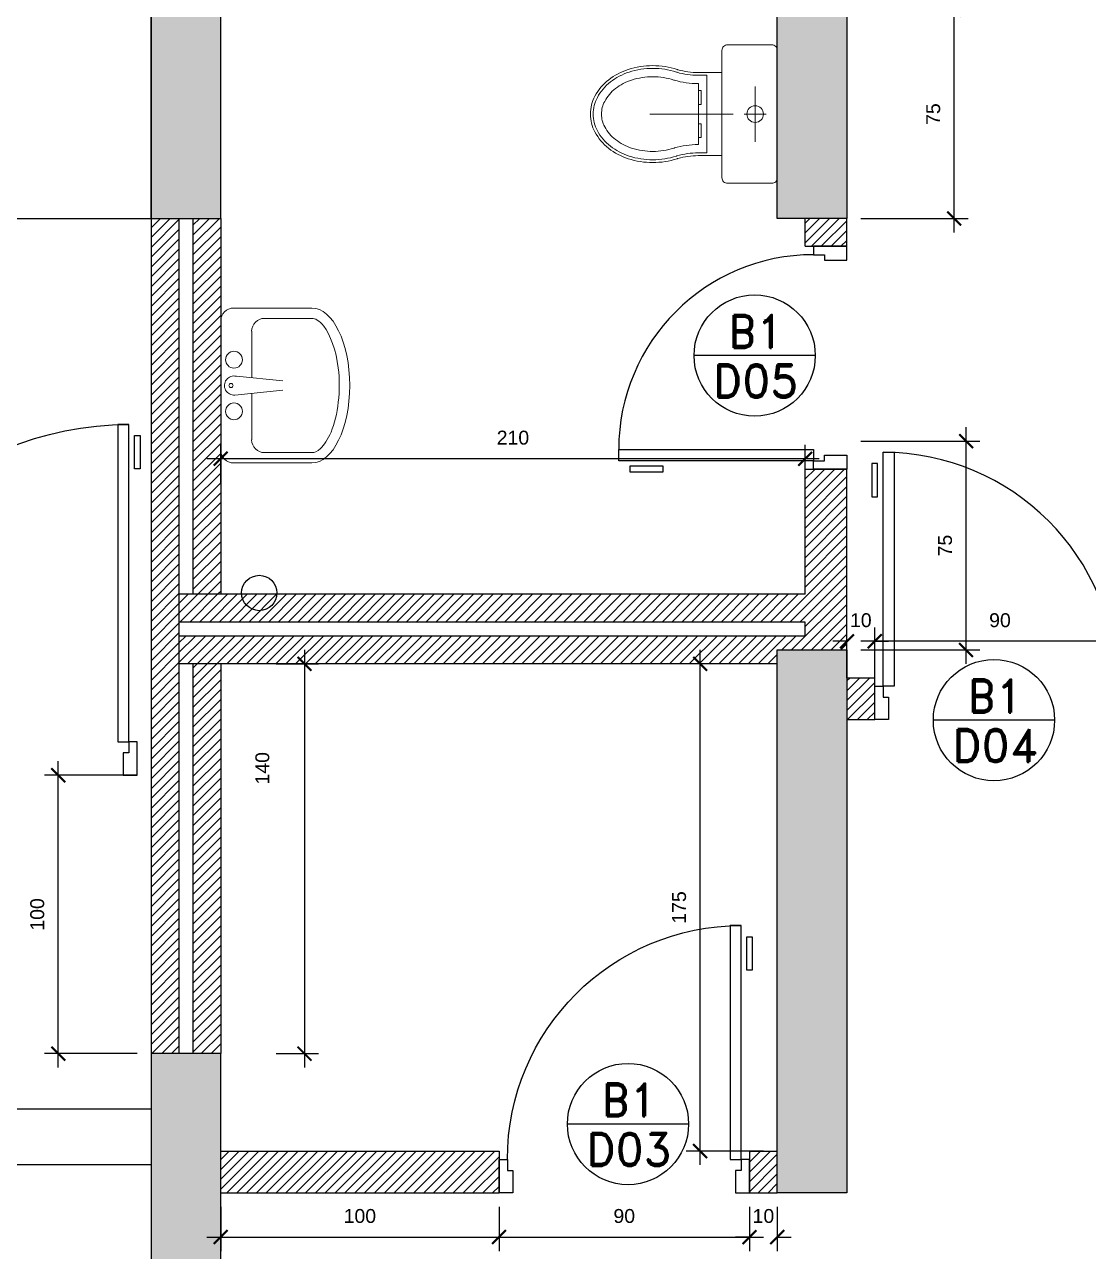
# Model space of a CAD drawing. Header units: centimetres. Extents: x 96271 to 179142, y 9855 to 112216.
# Drawn here: x 99691.1 to 100073.4, y 81679.3 to 82120 of the extents above; entities that cross this region are included whole.
import ezdxf
from ezdxf.enums import TextEntityAlignment as Align

# ---------------------------------------------------------------- set-up
doc = ezdxf.new("R2010")
doc.units = ezdxf.units.CM
doc.header["$LTSCALE"] = 100
doc.header["$MEASUREMENT"] = 0
doc.header["$PDSIZE"] = 0.2
doc.layers.get('0').update_dxf_attribs({"linetype": 'CONTINUOUS'})
doc.layers.get('DEFPOINTS').update_dxf_attribs({"linetype": 'CONTINUOUS'})
for name, color, linetype in [('0-door', 7, 'CONTINUOUS'), ('1-door', 7, 'CONTINUOUS'), ('A-Dim CMU', 2, 'CONTINUOUS'), ('A-DOOR-ANOT', 111, 'CONTINUOUS'), ('A-Patt-CMU', 8, 'CONTINUOUS'), ('A-Patt-Strcr', 8, 'CONTINUOUS'), ('A-Sanitary fixt', 143, 'CONTINUOUS'), ('A-Wall-Full', 5, 'CONTINUOUS'), ('A-Wall-Prht', 2, 'CONTINUOUS'), ('A-Wall-Strctr', 6, 'CONTINUOUS'), ('HANDLES', 2, 'CONTINUOUS'), ('M-DR-SW', 62, 'CONTINUOUS'), ('PLANTS', 75, 'CONTINUOUS'), ('S-Limit-Formwork', 42, 'CONTINUOUS')]:
    doc.layers.add(name, color=color, linetype=linetype)
doc.layers.add('sanitaires', color=150, linetype='CONTINUOUS', lineweight=0)
doc.styles.add('ROMAND', font='romand.shx', dxfattribs={"height": 10})
doc.styles.get("Standard").update_dxf_attribs({"font": 'arial.ttf'})
doc.dimstyles.new('1-50', dxfattribs={"dimtxt": 11.25, "dimasz": 5, "dimexe": 5, "dimexo": 5, "dimgap": 5, "dimtad": 1, "dimdec": 1, "dimrnd": 0.5, "dimzin": 12, "dimdsep": 46, "dimtxsty": 'Standard', "dimblk": 'ARCHTICK', "dimcen": 0.09, "dimdle": 5, "dimadec": 0, "dimazin": 3, "dimtfac": 1, "dimtdec": 1, "dimtix": 1, "dimtofl": 0, "dimtmove": 1, "dimatfit": 3, "dimfxl": 5, "dimtolj": 1, "dimtzin": 0, "dimarcsym": 0})
pattern_1 = [(225, (109663.1543, 69378.0145), (1.76776695, -1.76776695), [])]

# ---------------------------------------------------------------- blocks, each defined once
blk = doc.blocks.new('Dl80-12')
at = {"color": 1}
for p, q in [((0.3, 1.1), (0.3, 9.5)), ((0.3, 9.5), (0.7, 9.5)), ((0.7, 9.5), (0.7, 1.1)), ((0, -0.1), (0, 1.1)), ((0, 1.1), (0.3, 1.1)), ((0.3, 1.1), (0.3, 0.7)), ((0.7, 1.1), (0.3, 1.1)), ((8.7, 1.1), (8.7, 0.7)), ((9, 1.1), (8.7, 1.1)), ((9, -0.1), (9, 1.1)), ((0.3, 0.7), (0.5, 0.7)), ((0.5, 0.7), (0.5, -0.1)), ((8.7, 0.7), (8.5, 0.7)), ((8.5, 0.7), (8.5, -0.1)), ((0.5, -0.1), (0, -0.1)), ((8.5, -0.1), (9, -0.1))]:
    blk.add_line(p, q, dxfattribs=at)
at = {"color": 7}
blk.add_arc((0.3, 1.1), 8.4, 0, 90, dxfattribs=at)
at = {"layer": 'HANDLES'}
blk.add_lwpolyline([(0.1, 9.1), (-0.1, 9.1), (-0.1, 7.9), (0.1, 7.9), (0.1, 9.1)], dxfattribs=at)
blk = doc.blocks.new('A$C16F3348E')
at = {"color": 1}
for p, q in [((126, 231), (114, 231)), ((114, 231), (114, 228)), ((126, 226), (126, 231)), ((114, 228), (118, 228)), ((118, 228), (118, 226)), ((118, 226), (126, 226)), ((0, 118), (114, 118)), ((0, 114), (0, 118)), ((114, 118), (114, 114)), ((118, 116), (126, 116)), ((118, 114), (118, 116)), ((126, 116), (126, 111)), ((114, 114), (0, 114)), ((114, 114), (118, 114)), ((114, 111), (114, 114)), ((126, 111), (114, 111))]:
    blk.add_line(p, q, dxfattribs=at)
blk.add_arc((114, 114), 114, 90, 180)
at = {"layer": 'HANDLES'}
blk.add_lwpolyline([(4, 112), (4, 110), (16, 110), (16, 112), (4, 112)], dxfattribs=at)
blk = doc.blocks.new('_ArchTick')
at = {"color": 0, "linetype": 'ByBlock', "const_width": 0.15}
blk.add_lwpolyline([(-0.5, -0.5), (0.5, 0.5)], dxfattribs=at)
blk = doc.blocks.new('*D1154')
at = {"layer": 'A-Dim CMU', "color": 0, "lineweight": -2, "transparency": 16777216}
for p, q in [((99761.56, 81695.33), (99761.56, 81679.43)), ((99861.56, 81695.33), (99861.56, 81679.43)), ((99756.56, 81684.43), (99866.56, 81684.43))]:
    blk.add_line(p, q, dxfattribs=at)
at = {"layer": 'DEFPOINTS', "color": 0, "transparency": 16777216}
for p in [(99761.56, 81700.33), (99861.56, 81700.33), (99861.56, 81684.43)]:
    blk.add_point(p, dxfattribs=at)
at = {"layer": 'A-Dim CMU', "color": 0, "lineweight": -2, "transparency": 16777216, "xscale": 5, "yscale": 5, "zscale": 5, "rotation": 180}
blk.add_blockref('_ArchTick', (99761.56, 81684.43), dxfattribs=at)
at = {"layer": 'A-Dim CMU', "color": 0, "lineweight": -2, "transparency": 16777216, "xscale": 5, "yscale": 5, "zscale": 5}
blk.add_blockref('_ArchTick', (99861.56, 81684.43), dxfattribs=at)
at = {"layer": 'A-Dim CMU', "color": 0, "transparency": 16777216, "insert": (99811.56, 81691.98), "char_height": 5, "attachment_point": 5}
blk.add_mtext('\\A1;100', dxfattribs=at)
blk = doc.blocks.new('*D1155')
at = {"layer": 'A-Dim CMU', "color": 0, "lineweight": -2, "transparency": 16777216}
for p, q in [((99861.56, 81695.33), (99861.56, 81679.43)), ((99951.56, 81695.33), (99951.56, 81679.43)), ((99856.56, 81684.43), (99956.56, 81684.43))]:
    blk.add_line(p, q, dxfattribs=at)
at = {"layer": 'DEFPOINTS', "color": 0, "transparency": 16777216}
for p in [(99861.56, 81700.33), (99951.56, 81700.33), (99951.56, 81684.43)]:
    blk.add_point(p, dxfattribs=at)
at = {"layer": 'A-Dim CMU', "color": 0, "lineweight": -2, "transparency": 16777216, "xscale": 5, "yscale": 5, "zscale": 5, "rotation": 180}
blk.add_blockref('_ArchTick', (99861.56, 81684.43), dxfattribs=at)
at = {"layer": 'A-Dim CMU', "color": 0, "lineweight": -2, "transparency": 16777216, "xscale": 5, "yscale": 5, "zscale": 5}
blk.add_blockref('_ArchTick', (99951.56, 81684.43), dxfattribs=at)
at = {"layer": 'A-Dim CMU', "color": 0, "transparency": 16777216, "insert": (99906.56, 81691.98), "char_height": 5, "attachment_point": 5}
blk.add_mtext('\\A1;90', dxfattribs=at)
blk = doc.blocks.new('*D1156')
at = {"layer": 'A-Dim CMU', "color": 0, "lineweight": -2, "transparency": 16777216}
for p, q in [((99951.56, 81695.33), (99951.56, 81679.43)), ((99961.56, 81695.33), (99961.56, 81679.43)), ((99951.56, 81684.43), (99946.56, 81684.43)), ((99961.56, 81684.43), (99966.56, 81684.43))]:
    blk.add_line(p, q, dxfattribs=at)
at = {"layer": 'DEFPOINTS', "color": 0, "transparency": 16777216}
for p in [(99951.56, 81700.33), (99961.56, 81700.33), (99961.56, 81684.43)]:
    blk.add_point(p, dxfattribs=at)
at = {"layer": 'A-Dim CMU', "color": 0, "lineweight": -2, "transparency": 16777216, "xscale": 5, "yscale": 5, "zscale": 5}
blk.add_blockref('_ArchTick', (99951.56, 81684.43), dxfattribs=at)
at = {"layer": 'A-Dim CMU', "color": 0, "lineweight": -2, "transparency": 16777216, "xscale": 5, "yscale": 5, "zscale": 5, "rotation": 180}
blk.add_blockref('_ArchTick', (99961.56, 81684.43), dxfattribs=at)
at = {"layer": 'A-Dim CMU', "color": 0, "transparency": 16777216, "insert": (99956.56, 81691.98), "char_height": 5, "attachment_point": 5}
blk.add_mtext('\\A1;10', dxfattribs=at)
blk = doc.blocks.new('*D1157')
at = {"layer": 'A-Dim CMU', "color": 0, "lineweight": -2, "transparency": 16777216}
for p, q in [((99703.21, 81745.33), (99703.21, 81855.33)), ((99731.56, 81850.33), (99698.21, 81850.33)), ((99731.56, 81750.33), (99698.21, 81750.33))]:
    blk.add_line(p, q, dxfattribs=at)
at = {"layer": 'DEFPOINTS', "color": 0, "transparency": 16777216}
for p in [(99703.21, 81850.33), (99736.56, 81850.33), (99736.56, 81750.33)]:
    blk.add_point(p, dxfattribs=at)
at = {"layer": 'A-Dim CMU', "color": 0, "lineweight": -2, "transparency": 16777216, "xscale": 5, "yscale": 5, "zscale": 5}
for p, rotation in [((99703.21, 81850.33), 90), ((99703.21, 81750.33), 270)]:
    blk.add_blockref('_ArchTick', p, dxfattribs=dict(at, rotation=rotation))
at = {"layer": 'A-Dim CMU', "color": 0, "transparency": 16777216, "insert": (99695.66, 81800.33), "char_height": 5, "attachment_point": 5, "rotation": 90}
blk.add_mtext('\\A1;100', dxfattribs=at)
blk = doc.blocks.new('*D1158')
at = {"layer": 'A-Dim CMU', "color": 0, "lineweight": -2, "transparency": 16777216}
for p, q in [((99791.65, 81895.33), (99791.65, 81745.33)), ((99781.49, 81890.33), (99796.65, 81890.33)), ((99781.49, 81750.33), (99796.65, 81750.33))]:
    blk.add_line(p, q, dxfattribs=at)
at = {"layer": 'DEFPOINTS', "color": 0, "transparency": 16777216}
for p in [(99776.49, 81890.33), (99776.49, 81750.33), (99791.65, 81750.33)]:
    blk.add_point(p, dxfattribs=at)
at = {"layer": 'A-Dim CMU', "color": 0, "lineweight": -2, "transparency": 16777216, "xscale": 5, "yscale": 5, "zscale": 5}
for p, rotation in [((99791.65, 81890.33), 90), ((99791.65, 81750.33), 270)]:
    blk.add_blockref('_ArchTick', p, dxfattribs=dict(at, rotation=rotation))
at = {"layer": 'A-Dim CMU', "color": 0, "transparency": 16777216, "insert": (99776.54, 81852.83), "char_height": 5, "attachment_point": 5, "rotation": 90}
blk.add_mtext('\\A1;140', dxfattribs=at)
blk = doc.blocks.new('*D1159')
at = {"layer": 'A-Dim CMU', "color": 0, "lineweight": -2, "transparency": 16777216}
for p, q in [((100029.38, 81890.33), (100029.38, 81975.33)), ((99991.56, 81970.33), (100034.38, 81970.33)), ((99991.56, 81895.33), (100034.38, 81895.33))]:
    blk.add_line(p, q, dxfattribs=at)
at = {"layer": 'DEFPOINTS', "color": 0, "transparency": 16777216}
for p in [(99986.56, 81970.33), (100029.38, 81970.33), (99986.56, 81895.33)]:
    blk.add_point(p, dxfattribs=at)
at = {"layer": 'A-Dim CMU', "color": 0, "lineweight": -2, "transparency": 16777216, "xscale": 5, "yscale": 5, "zscale": 5}
for p, rotation in [((100029.38, 81970.33), 90), ((100029.38, 81895.33), 270)]:
    blk.add_blockref('_ArchTick', p, dxfattribs=dict(at, rotation=rotation))
at = {"layer": 'A-Dim CMU', "color": 0, "transparency": 16777216, "insert": (100021.84, 81932.83), "char_height": 5, "attachment_point": 5, "rotation": 90}
blk.add_mtext('\\A1;75', dxfattribs=at)
blk = doc.blocks.new('*D1160')
at = {"layer": 'A-Dim CMU', "color": 0, "lineweight": -2, "transparency": 16777216}
for p, q in [((99761.56, 81955.33), (99761.56, 81969.02)), ((99971.56, 81955.33), (99971.56, 81969.02)), ((99976.56, 81964.02), (99756.56, 81964.02))]:
    blk.add_line(p, q, dxfattribs=at)
at = {"layer": 'DEFPOINTS', "color": 0, "transparency": 16777216}
for p in [(99761.56, 81964.02), (99761.56, 81950.33), (99971.56, 81950.33)]:
    blk.add_point(p, dxfattribs=at)
at = {"layer": 'A-Dim CMU', "color": 0, "lineweight": -2, "transparency": 16777216, "xscale": 5, "yscale": 5, "zscale": 5, "rotation": 180}
blk.add_blockref('_ArchTick', (99761.56, 81964.02), dxfattribs=at)
at = {"layer": 'A-Dim CMU', "color": 0, "lineweight": -2, "transparency": 16777216, "xscale": 5, "yscale": 5, "zscale": 5}
blk.add_blockref('_ArchTick', (99971.56, 81964.02), dxfattribs=at)
at = {"layer": 'A-Dim CMU', "color": 0, "transparency": 16777216, "insert": (99866.56, 81971.57), "char_height": 5, "attachment_point": 5}
blk.add_mtext('\\A1;210', dxfattribs=at)
blk = doc.blocks.new('*D1162')
at = {"layer": 'A-Dim CMU', "color": 0, "lineweight": -2, "transparency": 16777216}
for p, q in [((100025.13, 82045.33), (100025.13, 82130.33)), ((99991.56, 82125.33), (100030.13, 82125.33)), ((99991.56, 82050.33), (100030.13, 82050.33))]:
    blk.add_line(p, q, dxfattribs=at)
at = {"layer": 'DEFPOINTS', "color": 0, "transparency": 16777216}
for p in [(99986.56, 82125.33), (100025.13, 82125.33), (99986.56, 82050.33)]:
    blk.add_point(p, dxfattribs=at)
at = {"layer": 'A-Dim CMU', "color": 0, "lineweight": -2, "transparency": 16777216, "xscale": 5, "yscale": 5, "zscale": 5}
for p, rotation in [((100025.13, 82125.33), 90), ((100025.13, 82050.33), 270)]:
    blk.add_blockref('_ArchTick', p, dxfattribs=dict(at, rotation=rotation))
at = {"layer": 'A-Dim CMU', "color": 0, "transparency": 16777216, "insert": (100017.59, 82087.83), "char_height": 5, "attachment_point": 5, "rotation": 90}
blk.add_mtext('\\A1;75', dxfattribs=at)
blk = doc.blocks.new('*D1171')
at = {"layer": 'A-Dim CMU', "color": 0, "lineweight": -2, "transparency": 16777216}
for p, q in [((99986.56, 81885.33), (99986.56, 81903.44)), ((99996.56, 81885.33), (99996.56, 81903.44)), ((99986.56, 81898.44), (99981.56, 81898.44)), ((99996.56, 81898.44), (100001.56, 81898.44))]:
    blk.add_line(p, q, dxfattribs=at)
at = {"layer": 'DEFPOINTS', "color": 0, "transparency": 16777216}
for p in [(99996.56, 81898.44), (99986.56, 81880.33), (99996.56, 81880.33)]:
    blk.add_point(p, dxfattribs=at)
at = {"layer": 'A-Dim CMU', "color": 0, "lineweight": -2, "transparency": 16777216, "xscale": 5, "yscale": 5, "zscale": 5}
blk.add_blockref('_ArchTick', (99986.56, 81898.44), dxfattribs=at)
at = {"layer": 'A-Dim CMU', "color": 0, "lineweight": -2, "transparency": 16777216, "xscale": 5, "yscale": 5, "zscale": 5, "rotation": 180}
blk.add_blockref('_ArchTick', (99996.56, 81898.44), dxfattribs=at)
at = {"layer": 'A-Dim CMU', "color": 0, "transparency": 16777216, "insert": (99991.56, 81905.99), "char_height": 5, "attachment_point": 5}
blk.add_mtext('\\A1;10', dxfattribs=at)
blk = doc.blocks.new('*D1172')
at = {"layer": 'A-Dim CMU', "color": 0, "lineweight": -2, "transparency": 16777216}
for p, q in [((99996.56, 81885.33), (99996.56, 81903.44)), ((100086.56, 81885.33), (100086.56, 81903.44)), ((100091.56, 81898.44), (99991.56, 81898.44))]:
    blk.add_line(p, q, dxfattribs=at)
at = {"layer": 'DEFPOINTS', "color": 0, "transparency": 16777216}
for p in [(99996.56, 81898.44), (99996.56, 81880.33), (100086.56, 81880.33)]:
    blk.add_point(p, dxfattribs=at)
at = {"layer": 'A-Dim CMU', "color": 0, "lineweight": -2, "transparency": 16777216, "xscale": 5, "yscale": 5, "zscale": 5}
for p, rotation in [((99996.56, 81898.44), 179.9999999994442), ((100086.56, 81898.44), 359.9999999994442)]:
    blk.add_blockref('_ArchTick', p, dxfattribs=dict(at, rotation=rotation))
at = {"layer": 'A-Dim CMU', "color": 0, "transparency": 16777216, "insert": (100041.56, 81905.99), "char_height": 5, "attachment_point": 5}
blk.add_mtext('\\A1;90', dxfattribs=at)
blk = doc.blocks.new('Dl70-12')
at = {"color": 1}
for p, q in [((0.3, 8.1), (0.7, 8.1)), ((0.3, 1.1), (0.3, 8.1)), ((0.7, 8.1), (0.7, 1.1)), ((0, -0.1), (0, 1.1)), ((0, 1.1), (0.3, 1.1)), ((0.3, 1.1), (0.3, 0.7)), ((0.7, 1.1), (0.3, 1.1)), ((7.7, 1.1), (7.7, 0.7)), ((8, 1.1), (7.7, 1.1)), ((8, -0.1), (8, 1.1)), ((0.3, 0.7), (0.5, 0.7)), ((0.5, 0.7), (0.5, -0.1)), ((7.5, 0.7), (7.5, -0.1)), ((7.7, 0.7), (7.5, 0.7)), ((0.5, -0.1), (0, -0.1)), ((7.5, -0.1), (8, -0.1))]:
    blk.add_line(p, q, dxfattribs=at)
at = {"color": 7}
blk.add_arc((0.7, 1.1), 7, 0, 90, dxfattribs=at)
at = {"layer": 'HANDLES'}
blk.add_lwpolyline([(0.1, 7.7), (-0.1, 7.7), (-0.1, 6.5), (0.1, 6.5), (0.1, 7.7)], dxfattribs=at)
blk = doc.blocks.new('A$C16793335')
at = {"layer": 'sanitaires'}
for p, q in [((-22.93, 1.35), (23.44, 1.35)), ((-27.57, -3.29), (-27.57, -31.39)), ((-1.48, -20.99), (-3.07, -4.27)), ((1.98, -20.99), (3.67, -3.74)), ((28.07, -3.29), (28.07, -31.39)), ((-2.55, -9.78), (-19.22, -9.78)), ((19.73, -9.78), (3.08, -9.78)), ((-23.86, -14.41), (-23.86, -31.39)), ((24.36, -14.41), (24.36, -31.39))]:
    blk.add_line(p, q, dxfattribs=at)
for centre, radius in [((-9.02, -3.42), 3.02), ((0.25, -2.33), 0.741), ((9.53, -3.42), 3.02)]:
    blk.add_circle(centre, radius, dxfattribs=at)
for centre, radius, start, end in [((-22.93, -3.29), 4.64, 90, 180), ((0.25, -3.42), 3.43, 354.035, 194.3631), ((23.44, -3.29), 4.64, 0, 90), ((-19.22, -14.41), 4.64, 90, 180), ((19.73, -14.41), 4.64, 0, 90)]:
    blk.add_arc(centre, radius, start, end, dxfattribs=at)
at = {"layer": 'sanitaires', "extrusion": (0, 0, -1)}
blk.add_ellipse((0.25, -31.39), major_axis=(-27.82, 0), ratio=0.489262, start_param=3.141593, end_param=6.283185, dxfattribs=at)
at = {"layer": 'sanitaires'}
blk.add_open_spline([(24.36, -31.39), (24.36, -32.25), (24.02, -33.26), (21.65, -35.79), (19.64, -37.16), (11.04, -40.78), (1.94, -41.89), (-12.47, -40.12), (-18.08, -38.01), (-23.21, -34), (-23.86, -32.51), (-23.86, -31.39)], degree=3, knots=[0, 0, 0, 0, 0.429762, 0.429762, 0.859523, 0.859523, 1.816754, 1.816754, 2.581686, 2.581686, 3.141593, 3.141593, 3.141593, 3.141593], dxfattribs=at)
blk = doc.blocks.new('SIEGE')
at = {"layer": 'sanitaires'}
for p, q in [((0.08, -0.1), (0.08, 0.1)), ((0.04, 0), (0.12, 0)), ((0.16, 0), (0.46, 0))]:
    blk.add_line(p, q, dxfattribs=at)
for points in [[(0, -0.23), (0, 0.23, -0.414214), (0.02, 0.25), (0.18, 0.25, -0.414214), (0.2, 0.23), (0.2, -0.23, -0.414214), (0.18, -0.25), (0.02, -0.25, -0.414214)], [(0.255, 0.14), (0.2858, 0.14, 0.070503), (0.3623, 0.1508, -0.002744), (0.3646, 0.1516, -0.078075), (0.45, 0.165, -0.078075), (0.5354, 0.1516, -0.087567), (0.603, 0.1159, -0.105488), (0.65, 0.0599, -0.122953), (0.665, 0, -0.122953), (0.65, -0.0599, -0.105488), (0.603, -0.1159, -0.087567), (0.5354, -0.1516, -0.078075), (0.45, -0.165, -0.078075), (0.3646, -0.1516, -0.002744), (0.3623, -0.1508, 0.070503), (0.2858, -0.14), (0.255, -0.14)], [(0.285, 0.11), (0.2858, 0.11, 0.071649), (0.3719, 0.1224, -0.002744), (0.3738, 0.123, -0.078075), (0.45, 0.135, -0.078075), (0.5262, 0.123, -0.087567), (0.5845, 0.0922, -0.105488), (0.6236, 0.0458, -0.122953), (0.635, 0, -0.122953), (0.6236, -0.0458, -0.105488), (0.5845, -0.0922, -0.087567), (0.5262, -0.123, -0.078075), (0.45, -0.135, -0.078075), (0.3738, -0.123, -0.002744), (0.3719, -0.1224, 0.071649), (0.2858, -0.11), (0.285, -0.11)]]:
    blk.add_lwpolyline(points, format="xyb", close=True, dxfattribs=at)
blk.add_lwpolyline([(0.2, 0.15), (0.2858, 0.15, 0.070055), (0.3592, 0.1603, -0.002744), (0.3616, 0.1611, -0.078075), (0.45, 0.175, -0.078075), (0.5384, 0.1611, -0.087567), (0.6091, 0.1237, -0.105488), (0.6589, 0.0646, -0.122953), (0.675, 0, -0.122953), (0.6589, -0.0646, -0.105488), (0.6091, -0.1237, -0.087567), (0.5384, -0.1611, -0.078075), (0.45, -0.175, -0.078075), (0.3616, -0.1611, -0.002744), (0.3592, -0.1603, 0.070055), (0.2858, -0.15), (0.2, -0.15)], format="xyb", dxfattribs=at)
for points in [[(0.285, 0.085), (0.275, 0.085), (0.275, 0.035), (0.285, 0.035)], [(0.285, -0.085), (0.275, -0.085), (0.275, -0.035), (0.285, -0.035)]]:
    blk.add_lwpolyline(points, dxfattribs=at)
blk.add_circle((0.08, 0), 0.03, dxfattribs=at)
blk = doc.blocks.new('DOOR NO')
blk.add_line((1261.3, 534), (661.3, 534))
blk.add_circle((961.3, 534), 300)
at = {"style": 'ROMAND'}
for tag, p in [('LEVEL', (968.9, 572.3)), ('DOOR', (966, 327.2))]:
    blk.add_attdef(tag, text='', height=162, dxfattribs=at).set_placement(p, align=Align.CENTER)
blk = doc.blocks.new('*D1193')
at = {"layer": 'A-Dim CMU', "color": 0, "lineweight": -2, "transparency": 16777216}
for p, q in [((99933.83, 81710.33), (99933.83, 81895.33)), ((99956.56, 81890.33), (99928.83, 81890.33)), ((99956.56, 81715.33), (99928.83, 81715.33))]:
    blk.add_line(p, q, dxfattribs=at)
at = {"layer": 'DEFPOINTS', "color": 0, "transparency": 16777216}
for p in [(99933.83, 81890.33), (99961.56, 81890.33), (99961.56, 81715.33)]:
    blk.add_point(p, dxfattribs=at)
at = {"layer": 'A-Dim CMU', "color": 0, "lineweight": -2, "transparency": 16777216, "xscale": 5, "yscale": 5, "zscale": 5}
for p, rotation in [((99933.83, 81890.33), 90), ((99933.83, 81715.33), 270)]:
    blk.add_blockref('_ArchTick', p, dxfattribs=dict(at, rotation=rotation))
at = {"layer": 'A-Dim CMU', "color": 0, "transparency": 16777216, "insert": (99926.28, 81802.83), "char_height": 5, "attachment_point": 5, "rotation": 90}
blk.add_mtext('\\A1;175', dxfattribs=at)

msp = doc.modelspace()

# ---------------------------------------------------------------- hatches: boundary and pattern name
at = {"layer": 'A-Patt-CMU'}
h = msp.add_hatch(dxfattribs=at)
h.set_pattern_fill('ANSI31', color=256, scale=20, angle=180)
h.set_pattern_definition([(225, (96004.5307, 69378.0145), (1.76776695, -1.76776695), [])])
h.paths.add_polyline_path([(99256.559, 82745.329), (99241.559, 82745.329), (99241.559, 82665.329), (99256.559, 82665.329)])
h.paths.add_polyline_path([(99986.559, 82350.329), (99976.559, 82350.329), (99976.559, 82125.329), (99986.559, 82125.329)])
h.paths.add_polyline_path([(99861.559, 81715.329), (99761.559, 81715.329), (99761.559, 81700.329), (99861.559, 81700.329)])
h.paths.add_polyline_path([(99961.559, 81715.329), (99951.559, 81715.329), (99951.559, 81700.329), (99961.559, 81700.329)])
h.paths.add_polyline_path([(99996.559, 81885.329), (99986.559, 81885.329), (99986.559, 81870.329), (99996.559, 81870.329)])
h.paths.add_polyline_path([(99961.559, 81460.329), (99921.559, 81460.329), (99921.559, 81445.329), (99961.559, 81445.329)])
h.paths.add_polyline_path([(100221.559, 81285.329), (100161.559, 81285.329), (100161.559, 81275.329), (100221.559, 81275.329)])
h.paths.add_polyline_path([(100391.559, 82070.329), (100391.559, 82060.329), (100461.559, 82060.329), (100461.559, 82070.329)])
h.paths.add_polyline_path([(100391.559, 82030.329), (100401.559, 82030.329), (100401.559, 82060.329), (100391.559, 82060.329)])
h.paths.add_polyline_path([(100391.559, 81940.329), (100496.559, 81940.329), (100496.559, 81950.329), (100401.559, 81950.329), (100401.559, 81970.329), (100391.559, 81970.329)])
h.paths.add_polyline_path([(99746.559, 82490.329), (99746.559, 82610.329), (99736.559, 82610.329), (99736.559, 82490.329)])
h.paths.add_polyline_path([(99751.559, 82610.329), (99751.559, 82490.329), (99761.559, 82490.329), (99761.559, 82610.329)])
h.paths.add_polyline_path([(99596.559, 81945.372), (99596.559, 81875.329), (99601.559, 81875.329), (99601.559, 81860.329), (99426.559, 81860.329), (99426.559, 82110.351), (98936.559, 82110.351), (98936.559, 82100.329), (99416.559, 82100.372), (99416.559, 81850.329), (99611.559, 81850.329), (99611.559, 81945.372)])
h.paths.add_polyline_path([(99596.559, 81865.329), (99596.559, 81875.329), (99441.559, 81875.329), (99441.559, 82110.372), (99596.559, 82110.372), (99596.559, 82025.372), (99611.559, 82025.372), (99611.559, 82125.372), (99256.559, 82125.372), (99256.559, 82575.329), (99241.559, 82575.329), (99241.559, 82125.343), (98936.559, 82125.343), (98936.559, 82115.351), (99431.559, 82115.351), (99431.559, 81865.329)])
h.paths.add_polyline_path([(99961.559, 82265.329), (99971.548, 82265.329), (99971.548, 82350.329), (99961.559, 82350.329)])
h.paths.add_polyline_path([(99971.548, 82240.329), (99961.559, 82240.329), (99961.559, 82125.329), (99971.548, 82125.329)])
h.paths.add_polyline_path([(99746.559, 81630.34), (99746.559, 81670.329), (99736.559, 81670.329), (99736.559, 81630.34)])
h.paths.add_polyline_path([(99751.559, 81670.329), (99751.559, 81630.329), (99761.559, 81630.329), (99761.559, 81670.329)])
h.paths.add_polyline_path([(99746.559, 81510.34), (99736.559, 81510.34), (99736.559, 81315.329), (99746.559, 81315.329)])
h.paths.add_polyline_path([(99751.559, 81460.329), (99761.559, 81460.329), (99761.559, 81510.34), (99751.559, 81510.34)])
h.paths.add_polyline_path([(99761.559, 81445.329), (99751.559, 81445.329), (99751.559, 81315.329), (99761.559, 81315.329)])
h = msp.add_hatch(dxfattribs=at)
h.set_pattern_fill('ANSI31', color=256, scale=20, angle=180)
h.set_pattern_definition(pattern_1)
h.paths.add_polyline_path([(99751.559, 81915.329), (99761.559, 81915.329), (99761.559, 82050.329), (99751.559, 82050.329)], flags=17)
h.paths.add_polyline_path([(99751.559, 81890.329), (99751.559, 81750.329), (99761.559, 81750.329), (99761.559, 81890.329)])
h.paths.add_polyline_path([(99746.559, 81750.329), (99746.559, 82050.329), (99736.559, 82050.329), (99736.559, 81750.329)])
h = msp.add_hatch(dxfattribs=at)
h.set_pattern_fill('ANSI31', color=256, scale=20, angle=180)
h.set_pattern_definition(pattern_1)
h.paths.add_polyline_path([(99986.559, 82050.329), (99971.559, 82050.329), (99971.559, 82040.329), (99986.559, 82040.329)])
h = msp.add_hatch(dxfattribs=at)
h.set_pattern_fill('ANSI31', color=256, scale=20, angle=180)
h.set_pattern_definition(pattern_1)
h.paths.add_polyline_path([(99986.559, 81960.329), (99971.559, 81960.329), (99971.559, 81915.329), (99781.742, 81915.329), (99769.077, 81915.329), (99746.559, 81915.329), (99746.559, 81905.329), (99971.559, 81905.329), (99971.559, 81900.329), (99746.559, 81900.329), (99746.559, 81890.329), (99961.559, 81890.329), (99961.559, 81895.329), (99986.559, 81895.329)])
at = {"layer": 'A-Patt-Strcr'}
h = msp.add_hatch(dxfattribs=at)
h.set_pattern_fill('AR-CONC', color=256, scale=2)
h.set_pattern_definition([(50, (89598.393, 77124.047), (14.345204, -1.255043), [1.5, -16.5]), (355, (89598.393, 77124.047), (-2.775027, 15.043843), [1.2, -13.2]), (100.45144, (89599.589, 77123.942), (11.570177, 13.7888), [1.274804, -14.022842]), (46.1842, (89598.393, 77128.047), (21.344827, -3.310386), [2.25, -24.75]), (96.63564, (89600.172, 77127.77), (18.69324, 19.482372), [1.912207, -21.034275]), (351.18416, (89598.393, 77128.047), (18.69324, 19.482372), [1.8, -19.8]), (21, (89600.393, 77127.047), (11.938141, -8.052378), [1.5, -16.5]), (326, (89600.393, 77127.047), (4.866307, 14.503001), [1.2, -13.2]), (71.45144, (89601.388, 77126.376), (16.804448, 6.450623), [1.274804, -14.022842]), (37.5, (89598.393, 77124.047), (0.2431971, 6.657877), [0, -13.04, 0, -13.4, 0, -13.25]), (7.5, (89598.393, 77124.047), (5.2613907, 7.8882342), [0, -7.64, 0, -12.74, 0, -5.05]), (327.5, (89593.933, 77124.047), (10.6764487, -0.4510974), [0, -5, 0, -15.6, 0, -20.7]), (317.5, (89591.933, 77124.047), (11.6637234, 2.0020996), [0, -6.5, 0, -10.36, 0, -14.7])])
h.paths.add_polyline_path([(99736.559, 81200.329), (99376.559, 81200.329), (99376.559, 81175.329), (99401.559, 81175.329), (99736.559, 81175.329)], flags=17)
h.paths.add_polyline_path([(98901.559, 81670.329), (98876.559, 81670.329), (98876.559, 81270.329), (98901.559, 81270.329)])
h.paths.add_polyline_path([(98901.559, 82775.329), (98876.559, 82775.329), (98876.559, 82180.329), (98901.559, 82180.329)])
edge = h.paths.add_edge_path()
edge.add_line((100486.559, 82835.329), (100486.559, 82810.329))
edge.add_line((100486.559, 82810.329), (100981.46, 82810.329))
edge.add_line((100981.46, 82810.329), (101043.327, 80977.01))
edge.add_line((101043.327, 80977.01), (99866.857, 80980.229))
edge.add_line((99866.857, 80980.229), (99504.72, 80897.76))
edge.add_arc((99826.559, 81175.329), 425, 180, 220.77601, ccw=False)
edge.add_line((99401.559, 81175.329), (99376.559, 81175.329))
edge.add_arc((99826.559, 81175.329), 450, 180, 222.70827)
edge.add_line((99495.892, 80870.11), (99869.634, 80955.221))
edge.add_line((99869.634, 80955.221), (101065.679, 80951.949))
edge.add_line((101065.679, 80951.949), (101005.677, 82835.329))
edge.add_line((101005.677, 82835.329), (100486.559, 82835.329))
h = msp.add_hatch(dxfattribs=at)
h.set_pattern_fill('EARTH', color=256, scale=100)
h.set_pattern_definition([(0, (89598.393, 77124.047), (25, 25), [25, -25]), (0, (89598.393, 77133.422), (25, 25), [25, -25]), (0, (89598.393, 77142.797), (25, 25), [25, -25]), (90, (89601.518, 77145.922), (-25, 25), [25, -25]), (90, (89610.893, 77145.922), (-25, 25), [25, -25]), (90, (89620.268, 77145.922), (-25, 25), [25, -25])])
edge = h.paths.add_edge_path()
edge.add_line((99504.72, 80897.76), (99866.857, 80980.229))
edge.add_line((99866.857, 80980.229), (101039.868, 80977.019))
edge.add_line((101039.868, 80977.019), (100981.46, 82810.329))
edge.add_line((100981.46, 82810.329), (100486.559, 82810.329))
edge.add_line((100486.559, 82810.329), (100486.559, 82350.329))
edge.add_line((100486.559, 82350.329), (100486.559, 82125.329))
edge.add_line((100486.559, 82125.329), (100486.559, 82075.329))
edge.add_line((100486.559, 82075.329), (100521.559, 82075.329))
edge.add_line((100521.559, 82075.329), (100521.559, 81870.329))
edge.add_line((100521.559, 81870.329), (100486.559, 81870.329))
edge.add_line((100486.559, 81870.329), (100486.559, 81425.329))
edge.add_line((100486.559, 81425.329), (100246.559, 81425.329))
edge.add_line((100246.559, 81425.329), (100246.559, 81175.329))
edge.add_line((100246.559, 81175.329), (99761.559, 81175.329))
edge.add_line((99761.559, 81175.329), (99401.559, 81175.329))
edge.add_arc((99826.559, 81175.329), 425, 180, 220.77601)
h = msp.add_hatch(dxfattribs=at)
h.set_pattern_fill('AR-CONC', color=256, scale=2)
h.set_pattern_definition([(50, (109598.393, 77124.047), (14.345204, -1.255043), [1.5, -16.5]), (355, (109598.393, 77124.047), (-2.775027, 15.043843), [1.2, -13.2]), (100.45144, (109599.589, 77123.942), (11.570177, 13.7888), [1.274804, -14.022842]), (46.1842, (109598.393, 77128.047), (21.344827, -3.310386), [2.25, -24.75]), (96.63564, (109600.172, 77127.77), (18.69324, 19.482372), [1.912207, -21.034275]), (351.18416, (109598.393, 77128.047), (18.69324, 19.48237), [1.8, -19.8]), (21, (109600.393, 77127.047), (11.938141, -8.052378), [1.5, -16.5]), (326, (109600.393, 77127.047), (4.866307, 14.503), [1.2, -13.2]), (71.45144, (109601.388, 77126.376), (16.804448, 6.450623), [1.274804, -14.022842]), (37.5, (109598.393, 77124.047), (0.243197, 6.657877), [0, -13.04, 0, -13.4, 0, -13.25]), (7.5, (109598.393, 77124.047), (5.2613907, 7.8882342), [0, -7.64, 0, -12.74, 0, -5.05]), (327.5, (109593.933, 77124.047), (10.6764487, -0.4510974), [0, -5, 0, -15.6, 0, -20.7]), (317.5, (109591.933, 77124.047), (11.6637234, 2.0021), [0, -6.5, 0, -10.36, 0, -14.7])])
h.paths.add_polyline_path([(100246.559, 81425.329), (100281.559, 81425.329), (100281.559, 81450.329), (100221.559, 81450.329), (100221.559, 81200.329), (99761.559, 81200.329), (99761.559, 81175.329), (100246.559, 81175.329)])
h.paths.add_polyline_path([(99761.559, 81315.329), (99736.559, 81315.329), (99736.559, 81175.329), (99761.559, 81175.329)])
h.paths.add_polyline_path([(100486.559, 82635.329), (100461.559, 82635.329), (100461.559, 82390.329), (100486.559, 82390.329)])
h.paths.add_polyline_path([(100486.559, 82390.329), (100461.559, 82390.329), (100461.559, 82350.329), (100486.559, 82350.329)])
h.paths.add_polyline_path([(100486.559, 82350.329), (100461.559, 82350.329), (100461.559, 82125.329), (100486.559, 82125.329)])
h.paths.add_polyline_path([(100486.559, 82125.329), (100461.559, 82125.329), (100461.559, 82050.329), (100486.559, 82050.329)])
h.paths.add_polyline_path([(100521.559, 82075.329), (100486.559, 82075.329), (100486.559, 82050.329), (100496.559, 82050.329), (100496.559, 81895.329), (100521.559, 81895.329)])
h.paths.add_polyline_path([(100521.559, 81895.329), (100391.559, 81895.329), (100391.559, 81870.329), (100521.559, 81870.329)])
h.paths.add_polyline_path([(100486.559, 81870.329), (100461.559, 81870.329), (100461.559, 81450.329), (100281.559, 81450.329), (100281.559, 81425.329), (100486.559, 81425.329)])
h.paths.add_polyline_path([(99986.559, 81895.329), (99961.559, 81895.329), (99961.559, 81700.329), (99986.559, 81700.329)])
h.paths.add_polyline_path([(100341.559, 81750.329), (100311.559, 81750.329), (100311.559, 81720.329), (100341.559, 81720.329)], flags=17)
h.paths.add_polyline_path([(100341.559, 81600.329), (100311.559, 81600.329), (100311.559, 81570.329), (100341.559, 81570.329)], flags=17)
h.paths.add_polyline_path([(100136.559, 81300.329), (99986.559, 81300.329), (99986.559, 81275.329), (100136.559, 81275.329)], flags=17)
h.paths.add_polyline_path([(98936.559, 81270.329), (98876.559, 81270.329), (98876.559, 81175.329), (98936.559, 81175.329)])
h.paths.add_polyline_path([(98936.559, 81750.329), (98876.559, 81750.329), (98876.559, 81670.329), (98936.559, 81670.329)])
h.paths.add_polyline_path([(98936.559, 82180.329), (98876.559, 82180.329), (98876.559, 82100.329), (98936.559, 82100.329)])
h.paths.add_polyline_path([(99761.559, 82180.329), (99736.559, 82180.329), (99736.559, 82050.329), (99761.559, 82050.329)])
h.paths.add_polyline_path([(99986.559, 82125.329), (99961.559, 82125.329), (99961.559, 82050.329), (99986.559, 82050.329)])
h.paths.add_polyline_path([(99986.559, 82390.329), (99961.559, 82390.329), (99961.559, 82350.329), (99986.559, 82350.329)])
h.paths.add_polyline_path([(99761.559, 81750.329), (99736.559, 81750.329), (99736.559, 81670.329), (99761.559, 81670.329)])
h.paths.add_polyline_path([(99986.559, 81430.329), (99976.559, 81430.329), (99976.559, 81460.329), (99961.559, 81460.329), (99961.559, 81275.329), (99986.559, 81275.329)])
h.paths.add_polyline_path([(100146.559, 81430.329), (100136.559, 81430.329), (100136.559, 81275.329), (100161.559, 81275.329), (100161.559, 81460.329), (100146.559, 81460.329)])
at = {"layer": 'PLANTS'}
h = msp.add_hatch(dxfattribs=at)
h.set_pattern_fill('AR-SAND', color=256, scale=20)
h.set_pattern_definition([(37.5, (109663.154, 69378.014), (-1.259867, 38.536475), [0, -30.4, 0, -34, 0, -32.5]), (7.5, (109663.154, 69378.014), (35.39553, 56.44292), [0, -16.4, 0, -27.4, 0, -10.5]), (327.5, (109638.554, 69378.014), (62.28284, 0.11318), [0, -10, 0, -36, 0, -47]), (317.5, (109638.554, 69378.014), (60.12253, 17.55351), [0, -5, 0, -23.6, 0, -27])])
edge = h.paths.add_edge_path()
edge.add_arc((98661.559, 80820.329), 825, 90, 141.086932)
edge.add_line((98019.627, 81338.545), (98002.881, 83105.329))
edge.add_line((98002.881, 83105.329), (98316.559, 83105.329))
edge.add_line((98316.559, 83105.329), (98431.258, 83105.329))
edge.add_line((98431.258, 83105.329), (98896.559, 83105.329))
edge.add_line((98896.559, 83105.329), (98896.559, 83630.329))
edge.add_line((98896.559, 83630.329), (99278.171, 83630.329))
edge.add_line((99278.171, 83630.329), (99555.202, 83630.329))
edge.add_line((99555.202, 83630.329), (99555.202, 83736.52))
edge.add_line((99555.202, 83736.52), (99555.202, 83830.329))
edge.add_line((99555.202, 83830.329), (100191.952, 83830.329))
edge.add_line((100191.952, 83830.329), (100255.202, 83830.329))
edge.add_line((100255.202, 83830.329), (100255.202, 84090.329))
edge.add_line((100255.202, 84090.329), (100764.877, 84095.266))
edge.add_line((100764.877, 84095.266), (100940.524, 84095.266))
edge.add_line((100940.524, 84095.266), (100980.664, 82835.329))
edge.add_line((100980.664, 82835.329), (100506.559, 82835.329))
edge.add_line((100506.559, 82835.329), (100506.559, 83400.329))
edge.add_line((100506.559, 83400.329), (99941.559, 83400.329))
edge.add_line((99941.559, 83400.329), (99941.559, 82835.329))
edge.add_line((99941.559, 82835.329), (99736.559, 82835.329))
edge.add_line((99736.559, 82835.329), (99736.559, 82775.329))
edge.add_line((99736.559, 82775.329), (99706.559, 82775.329))
edge.add_line((99706.559, 82775.329), (99491.559, 82775.329))
edge.add_line((99491.559, 82775.329), (99426.559, 82775.329))
edge.add_line((99426.559, 82775.329), (99211.559, 82775.329))
edge.add_line((99211.559, 82775.329), (99151.559, 82775.329))
edge.add_line((99151.559, 82775.329), (98936.559, 82775.329))
edge.add_line((98936.559, 82775.329), (98901.559, 82775.329))
edge.add_line((98901.559, 82775.329), (98876.559, 82775.329))
edge.add_line((98876.559, 82775.329), (98676.559, 82775.329))
edge.add_line((98676.559, 82775.329), (98676.559, 82763.615))
edge.add_arc((98746.559, 82560.323), 215.006, 109.00021, 180)
edge.add_line((98531.553, 82560.323), (98531.553, 82390.329))
edge.add_line((98531.553, 82390.329), (98531.553, 81820.533))
edge.add_line((98531.553, 81820.533), (98876.559, 81820.533))
edge.add_line((98876.559, 81820.533), (98876.559, 81670.329))
edge.add_line((98876.559, 81670.329), (98876.559, 81645.329))
edge.add_line((98876.559, 81645.329), (98661.559, 81645.329))

# ---------------------------------------------------------------- linework, layer by layer
at = {"layer": 'A-Wall-Full'}
for p, q in [((99736.559, 82050.329), (99736.559, 81750.329)), ((99746.559, 82050.329), (99746.559, 81915.329)), ((99746.559, 82050.329), (99746.559, 81750.329)), ((99751.559, 82050.329), (99751.559, 81915.329)), ((99761.559, 82050.329), (99761.559, 81915.329)), ((99971.559, 82040.329), (99971.559, 82050.329)), ((99986.559, 82040.329), (99986.559, 82050.329)), ((99971.559, 82040.329), (99986.559, 82040.329)), ((99971.559, 81915.329), (99971.559, 81960.329)), ((99971.559, 81960.329), (99986.559, 81960.329)), ((99986.559, 81895.329), (99986.559, 81960.329)), ((99971.559, 81915.329), (99746.559, 81915.329)), ((99971.559, 81905.329), (99746.559, 81905.329)), ((99971.559, 81900.329), (99971.559, 81905.329)), ((99971.559, 81900.329), (99746.559, 81900.329)), ((99961.559, 81890.329), (99746.559, 81890.329)), ((99751.559, 81890.329), (99751.559, 81750.329)), ((99761.559, 81890.329), (99761.559, 81750.329)), ((99986.559, 81885.329), (99996.559, 81885.329)), ((99996.559, 81870.329), (99996.559, 81885.329)), ((99986.559, 81870.329), (99996.559, 81870.329)), ((99761.559, 81715.329), (99861.559, 81715.329)), ((99861.559, 81715.329), (99861.559, 81700.329)), ((99951.559, 81715.329), (99961.559, 81715.329)), ((99951.559, 81715.329), (99951.559, 81700.329)), ((99761.559, 81700.329), (99861.559, 81700.329)), ((99951.559, 81700.329), (99961.559, 81700.329))]:
    msp.add_line(p, q, dxfattribs=at)
at = {"layer": 'A-Wall-Prht'}
for p, q in [((99736.559, 81730.329), (99436.559, 81730.329)), ((99736.559, 81710.329), (99416.559, 81710.329))]:
    msp.add_line(p, q, dxfattribs=at)
at = {"layer": 'A-Wall-Strctr'}
for points in [[(99736.559, 82180.329), (99736.559, 82050.329), (99761.559, 82050.329), (99761.559, 82180.329)], [(99961.559, 82125.329), (99986.559, 82125.329), (99986.559, 82050.329), (99961.559, 82050.329)], [(99961.559, 81895.329), (99986.559, 81895.329), (99986.559, 81700.329), (99961.559, 81700.329)], [(99761.559, 81750.329), (99736.559, 81750.329), (99736.559, 81670.329), (99761.559, 81670.329)]]:
    msp.add_lwpolyline(points, close=True, dxfattribs=at)
at = {"layer": 'M-DR-SW'}
msp.add_circle((99775.409, 81915.799), 6.35, dxfattribs=at)
at = {"layer": 'S-Limit-Formwork'}
msp.add_lwpolyline([(99961.559, 82390.329), (99736.559, 82390.329), (99736.559, 82295.329), (99591.559, 82295.329), (99591.559, 82050.329), (99736.559, 82050.329), (99736.559, 82180.329), (99986.559, 82180.329), (99986.559, 82350.329), (99961.559, 82350.329)], close=True, dxfattribs=at)

# ---------------------------------------------------------------- block references
at = {"layer": '0-door', "xscale": -1, "rotation": 90}
msp.add_blockref('A$C16F3348E', (99842.559, 81976.372), dxfattribs=at)
at = {"layer": '0-door', "yscale": 10, "zscale": 10}
for p, xscale in [((99996.559, 81871.329), 10), ((99951.559, 81701.329), -10)]:
    msp.add_blockref('Dl80-12', p, dxfattribs=dict(at, xscale=xscale))
at = {"layer": '1-door', "xscale": 10, "yscale": 10, "zscale": 10, "rotation": 90.00000000000001}
msp.add_blockref('Dl70-12', (99985.559, 81960.329), dxfattribs=at)
at = {"layer": 'A-DOOR-ANOT', "xscale": 0.07259999999973843, "yscale": 0.07259999999973843, "zscale": 0.07259999999973843}
for p, values in [((99883.618, 81962.323), {'LEVEL': 'B1', 'DOOR': 'D05'}), ((99969.608, 81831.361), {'LEVEL': 'B1', 'DOOR': 'D04'}), ((99838.117, 81686.268), {'LEVEL': 'B1', 'DOOR': 'D03'})]:
    msp.add_blockref('DOOR NO', p, dxfattribs=at).add_auto_attribs(values)
at = {"layer": 'A-Sanitary fixt', "xscale": -1, "rotation": 90}
msp.add_blockref('A$C16793335', (99762.91, 81990.581), dxfattribs=at)
at = {"layer": 'sanitaires', "xscale": 99.48219519853644, "yscale": 99.48219519853644, "zscale": 99.48219519853644, "rotation": 180.0000000000058}
msp.add_blockref('SIEGE', (99961.559, 82087.829), dxfattribs=at)

# ---------------------------------------------------------------- dimensions: what is measured, and where the dimension line sits
at = {"layer": 'A-Dim CMU'}
for p1, p2, distance, picture, middle in [((99986.559, 82050.329), (99986.559, 82125.329), -38.575, '*D1162', (100017.592, 82087.829)), ((99971.559, 81950.329), (99761.559, 81950.329), -13.687, '*D1160', (99866.559, 81971.569)), ((99986.559, 81895.329), (99986.559, 81970.329), -42.82, '*D1159', (100021.837, 81932.829)), ((99986.559, 81880.329), (99996.559, 81880.329), 18.111, '*D1171', (99991.559, 81905.993)), ((100086.559, 81880.329), (99996.559, 81880.329), -18.111, '*D1172', (100041.559, 81905.993)), ((99961.559, 81715.329), (99961.559, 81890.329), 27.73, '*D1193', (99926.277, 81802.829)), ((99736.559, 81750.329), (99736.559, 81850.329), 33.35, '*D1157', (99695.657, 81800.329)), ((99761.559, 81700.329), (99861.559, 81700.329), -15.901, '*D1154', (99811.559, 81691.981)), ((99861.559, 81700.329), (99951.559, 81700.329), -15.901, '*D1155', (99906.559, 81691.981)), ((99951.559, 81700.329), (99961.559, 81700.329), -15.901, '*D1156', (99956.559, 81691.981))]:
    dim = msp.add_aligned_dim(p1=p1, p2=p2, distance=distance, dimstyle='1-50', override={"dimtxt": 5}, dxfattribs=at)
    dim.commit()
    dim.dimension.update_dxf_attribs({"geometry": picture, "text_midpoint": middle})
dim = msp.add_linear_dim(base=(99791.649, 81750.329), p1=(99776.493, 81890.329), p2=(99776.493, 81750.329), angle=270, dimstyle='1-50', override={"dimtxt": 5}, dxfattribs=at)
dim.commit()
dim.dimension.update_dxf_attribs({"geometry": '*D1158', "text_midpoint": (99784.096, 81852.829), "dimtype": 161})

doc.saveas('drawing.dxf')
